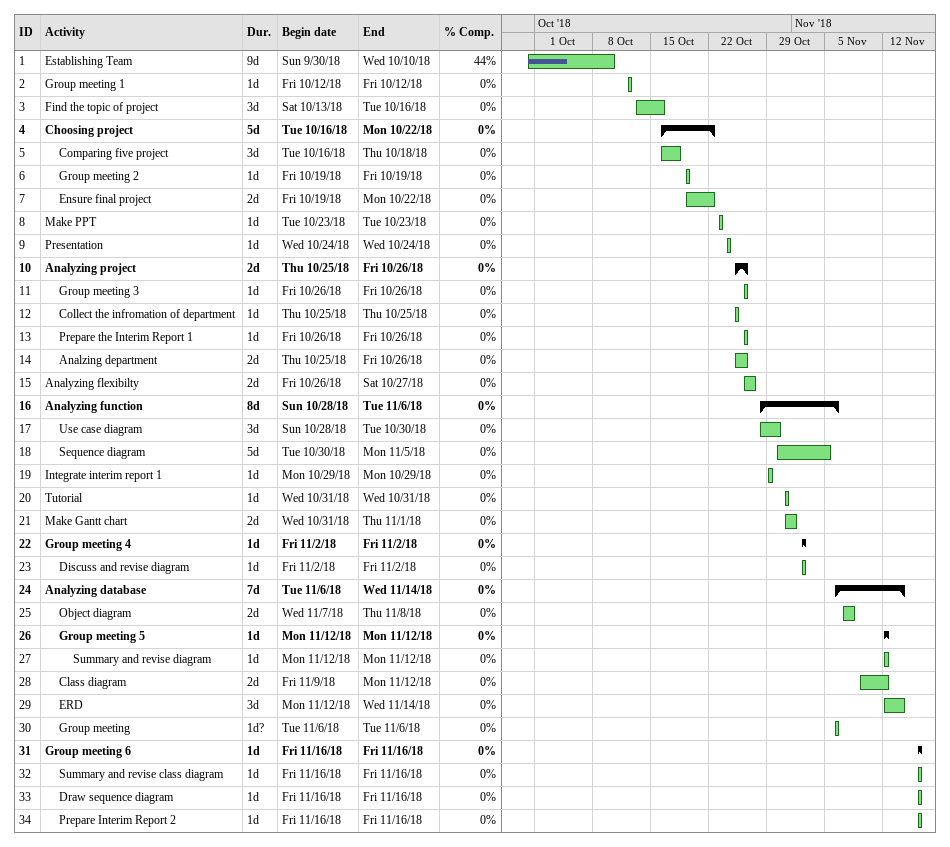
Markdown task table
| ID | Level | Task | Duration | Start | Finish | % complete |
|---|---|---|---|---|---|---|
| 1 | 1 | Establishing Team | 9d | 2018-09-30 | 2018-10-10 | 44 |
| 2 | 1 | Group meeting 1 | 1d | 2018-10-12 | 2018-10-12 | 0 |
| 3 | 1 | Find the topic of project | 3d | 2018-10-13 | 2018-10-16 | 0 |
| 4 | 1 | **Choosing project** | 5d | 2018-10-16 | 2018-10-22 | 0 |
| 5 | 2 | Comparing five project | 3d | 2018-10-16 | 2018-10-18 | 0 |
| 6 | 2 | Group meeting 2 | 1d | 2018-10-19 | 2018-10-19 | 0 |
| 7 | 2 | Ensure final project | 2d | 2018-10-19 | 2018-10-22 | 0 |
| 8 | 1 | Make PPT | 1d | 2018-10-23 | 2018-10-23 | 0 |
| 9 | 1 | Presentation | 1d | 2018-10-24 | 2018-10-24 | 0 |
| 10 | 1 | **Analyzing project** | 2d | 2018-10-25 | 2018-10-26 | 0 |
| 11 | 2 | Group meeting 3 | 1d | 2018-10-26 | 2018-10-26 | 0 |
| 12 | 2 | Collect the infromation of department | 1d | 2018-10-25 | 2018-10-25 | 0 |
| 13 | 2 | Prepare the Interim Report 1 | 1d | 2018-10-26 | 2018-10-26 | 0 |
| 14 | 2 | Analzing department | 2d | 2018-10-25 | 2018-10-26 | 0 |
| 15 | 1 | Analyzing flexibilty | 2d | 2018-10-26 | 2018-10-27 | 0 |
| 16 | 1 | **Analyzing function** | 8d | 2018-10-28 | 2018-11-06 | 0 |
| 17 | 2 | Use case diagram | 3d | 2018-10-28 | 2018-10-30 | 0 |
| 18 | 2 | Sequence diagram | 5d | 2018-10-30 | 2018-11-05 | 0 |
| 19 | 1 | Integrate interim report 1 | 1d | 2018-10-29 | 2018-10-29 | 0 |
| 20 | 1 | Tutorial | 1d | 2018-10-31 | 2018-10-31 | 0 |
| 21 | 1 | Make Gantt chart | 2d | 2018-10-31 | 2018-11-01 | 0 |
| 22 | 1 | **Group meeting 4** | 1d | 2018-11-02 | 2018-11-02 | 0 |
| 23 | 2 | Discuss and revise diagram | 1d | 2018-11-02 | 2018-11-02 | 0 |
| 24 | 1 | **Analyzing database** | 7d | 2018-11-06 | 2018-11-14 | 0 |
| 25 | 2 | Object diagram | 2d | 2018-11-07 | 2018-11-08 | 0 |
| 26 | 2 | **Group meeting 5** | 1d | 2018-11-12 | 2018-11-12 | 0 |
| 27 | 3 | Summary and revise diagram | 1d | 2018-11-12 | 2018-11-12 | 0 |
| 28 | 2 | Class diagram | 2d | 2018-11-09 | 2018-11-12 | 0 |
| 29 | 2 | ERD | 3d | 2018-11-12 | 2018-11-14 | 0 |
| 30 | 2 | Group meeting | 1d? | 2018-11-06 | 2018-11-06 | 0 |
| 31 | 1 | **Group meeting 6** | 1d | 2018-11-16 | 2018-11-16 | 0 |
| 32 | 2 | Summary and revise class diagram | 1d | 2018-11-16 | 2018-11-16 | 0 |
| 33 | 2 | Draw sequence diagram | 1d | 2018-11-16 | 2018-11-16 | 0 |
| 34 | 2 | Prepare Interim Report 2 | 1d | 2018-11-16 | 2018-11-16 | 0 |
